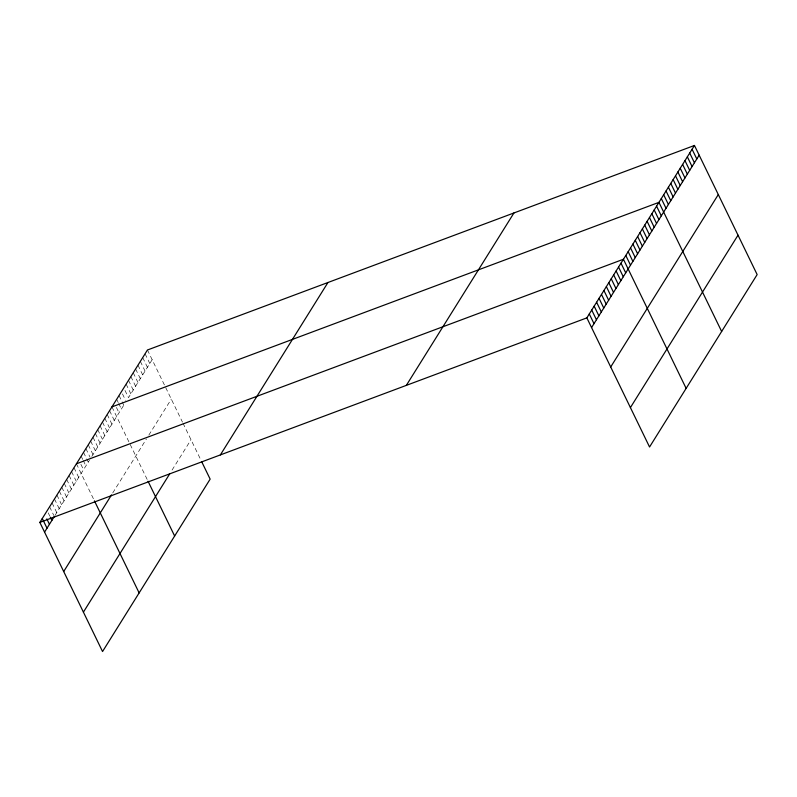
<?xml version="1.0" encoding="UTF-8"?>
<svg xmlns="http://www.w3.org/2000/svg" width="797" height="797" viewBox="0 0 797 797"><rect width="100%" height="100%" fill="white"/><g stroke="black" fill="none" stroke-linecap="round" stroke-linejoin="round"><path stroke-width="0.6" stroke-dasharray="3.98 2.99" d="M54.933 515.51L89.433 460.228M91.804 456.432L124.94 403.332M152.167 359.706L128.486 397.643L123.774 387.93M112.706 492.994L146.439 438.948M148.81 435.152L171.295 399.118M172.072 470.061L191.011 439.715M147.445 350.003L182.483 422.161M183.021 423.257L201.113 460.517M145.084 353.798L149.796 363.502M142.713 357.594L147.425 367.297M140.352 361.38L145.064 371.093M137.981 365.175L142.693 374.879M135.61 368.971L140.332 378.675M133.248 372.757L137.961 382.47M130.877 376.553L135.59 386.266M128.516 380.348L133.229 390.052M126.145 384.144L130.857 393.848M122.459 393.887L125.597 400.353M119.042 395.521L123.754 405.225M116.681 399.317L118.245 402.545M118.773 403.631L121.393 409.02M116.402 407.416L119.022 412.816M111.939 406.898L147.515 480.153M109.578 410.694L114.29 420.398M107.206 414.48L111.919 424.193M104.835 418.276L109.558 427.989M102.474 422.071L107.187 431.775M100.103 425.867L104.815 435.57M97.742 429.653L102.454 439.366M95.371 433.448L100.083 443.152M93 437.244L97.722 446.948M90.639 441.04L95.351 450.743M88.268 444.826L92.98 454.539M85.907 448.621L90.091 457.249M83.536 452.417L86.156 457.807M86.674 458.883L88.248 462.121M81.164 456.203L82.739 459.441M83.267 460.527L85.877 465.916M80.895 464.312L83.516 469.712M76.432 463.794L93.907 499.769M73.991 467.7L78.704 477.413M71.561 471.605L76.273 481.318M69.12 475.52L73.832 485.224M66.679 479.425L71.391 489.129M64.238 483.331L68.95 493.044M61.797 487.246L66.51 496.949M59.357 491.151L64.079 500.855M56.926 495.057L61.638 504.76M54.485 498.962L59.197 508.675M52.044 502.877L56.756 512.581M49.603 506.782L53.797 515.41M48.218 512.85L49.783 516.077"/><path stroke-width="1.2" d="M201.641 461.612L210.149 479.127L102.544 651.538L39.85 522.414L147.445 350.003L694.456 145.462L757.15 274.586L649.555 446.997L586.851 317.873L694.456 145.462M44.562 532.117L54.316 516.486M63.7 571.529L111.53 494.887M83.416 612.126L169.711 473.856M220.361 454.918L327.956 282.507M406.34 385.369L513.945 212.958M591.563 327.577L699.168 155.176M610.701 366.989L718.296 194.578M630.417 407.586L738.012 235.185M111.939 406.898L658.94 202.358L721.644 331.482M76.432 463.794L623.433 259.254L686.137 388.378M39.85 522.414L586.851 317.873M692.085 149.258L696.797 158.962M689.714 153.054L694.426 162.757M687.353 156.84L692.065 166.553M684.982 160.635L689.694 170.349M682.621 164.431L687.333 174.135M680.249 168.227L684.962 177.93M677.878 172.013L682.591 181.726M675.517 175.808L680.23 185.512M673.146 179.604L677.858 189.307M670.775 183.4L675.497 193.103M668.414 187.185L673.126 196.899M666.043 190.981L670.755 200.685M663.682 194.777L668.394 204.48M661.311 198.563L666.023 208.276M656.579 206.154L661.291 215.857M654.207 209.95L658.92 219.653M651.846 213.735L656.559 223.449M649.475 217.531L654.188 227.235M647.104 221.327L651.816 231.03M644.743 225.123L649.455 234.826M642.372 228.908L647.084 238.622M640.011 232.704L644.723 242.408M637.64 236.5L642.352 246.203M635.269 240.286L639.981 249.999M632.908 244.081L637.62 253.795M630.537 247.877L635.249 257.58M628.175 251.673L632.888 261.376M625.804 255.458L630.517 265.172M620.993 263.159L625.715 272.873M618.562 267.075L623.274 276.778M616.121 270.98L620.833 280.683M613.68 274.885L618.392 284.599M611.239 278.791L615.951 288.504M608.798 282.706L613.521 292.409M606.368 286.611L611.08 296.315M603.927 290.516L608.639 300.23M601.486 294.432L606.198 304.135M599.045 298.337L603.757 308.04M596.604 302.242L601.317 311.946M594.173 306.148L598.886 315.861M591.733 310.063L596.445 319.766M589.292 313.968L594.004 323.672M148.043 481.249L174.643 536.022M94.435 500.865L139.136 592.918M50.311 517.163L51.885 520.391M46.824 518.907L49.444 524.306M42.291 518.508L47.003 528.212"/></g></svg>
